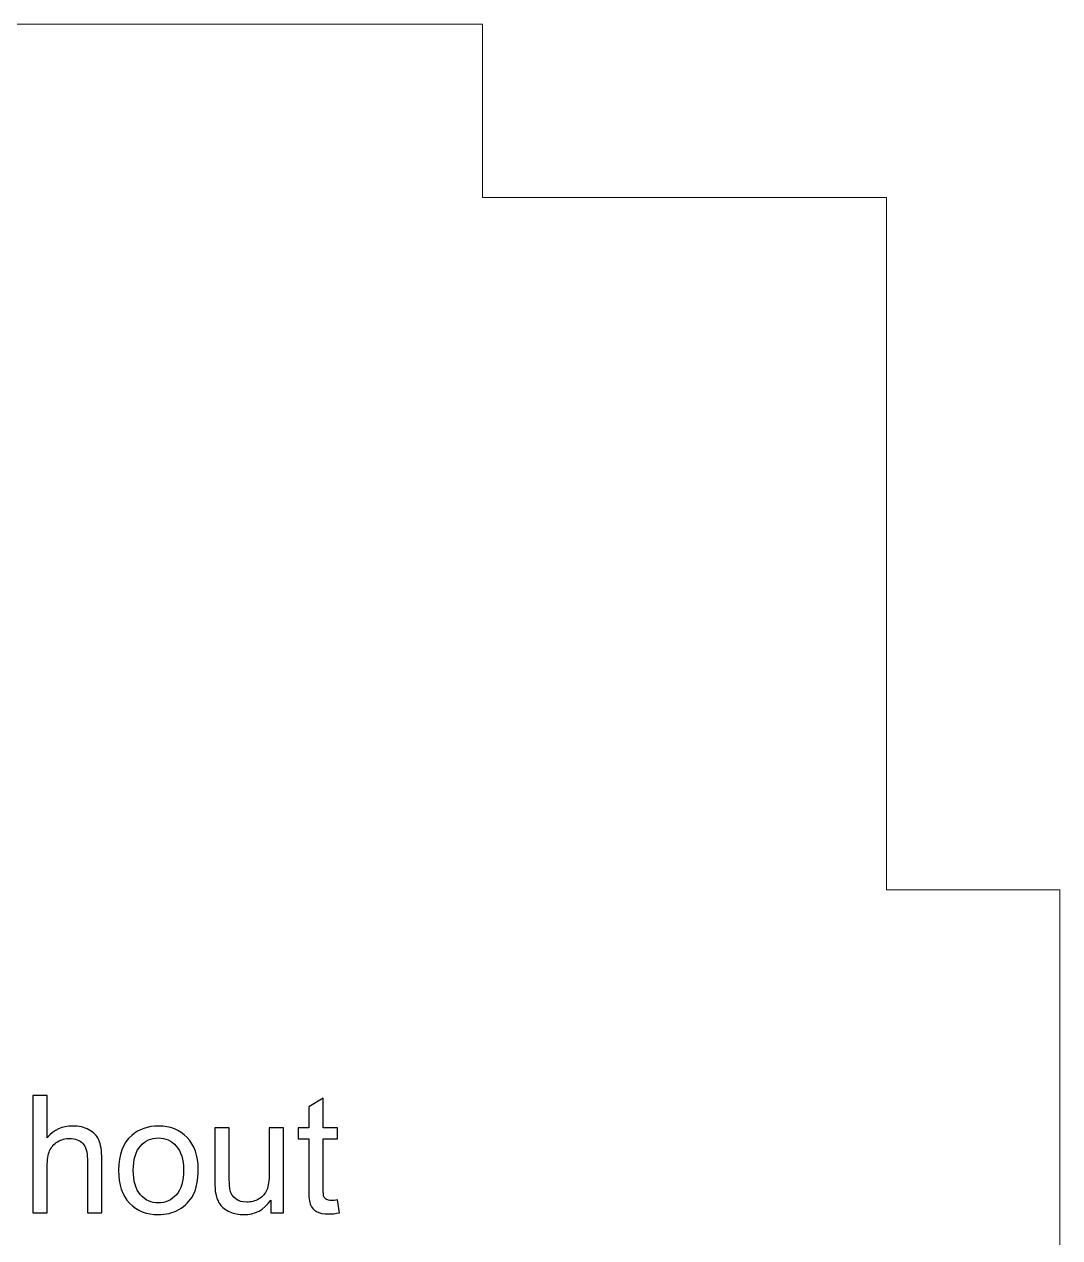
# Model space of a CAD drawing. Header units: centimetres. Extents: x -10.5 to 10.5, y -5.5 to 5.5.
# Drawn here: x 1.69 to 3.467, y -3.534 to -1.451 of the extents above; entities that cross this region are included whole.
import ezdxf

# ---------------------------------------------------------------- set-up
doc = ezdxf.new("R2010")
doc.units = ezdxf.units.CM
doc.header["$MEASUREMENT"] = 0
doc.layers.add('Laag 1', color=7, linetype='Continuous')

msp = doc.modelspace()

# ---------------------------------------------------------------- linework, layer by layer
at = {"layer": 'Laag 1', "color": 1, "lineweight": 9}
for points in [[(2.47642, -1.45126), (2.47642, -1.45126), (1.48585, -1.45126), (1.48585, -1.45126)], [(2.47642, -1.74843), (2.47642, -1.74843), (2.47642, -1.45126), (2.47642, -1.45126)], [(3.16981, -1.74843), (3.16981, -1.74843), (2.47642, -1.74843), (2.47642, -1.74843)], [(3.16981, -2.93711), (3.16981, -2.93711), (3.16981, -1.74843), (3.16981, -1.74843)], [(3.46698, -2.93711), (3.46698, -2.93711), (3.16981, -2.93711), (3.16981, -2.93711)], [(3.46698, -3.92768), (3.46698, -3.92768), (3.46698, -2.93711), (3.46698, -2.93711)]]:
    msp.add_open_spline(points, degree=3, dxfattribs=at)
at = {"layer": 'Laag 1', "color": 6}
for points, knots in [([(1.70478, -3.49171), (1.70478, -3.49171), (1.70478, -3.29031), (1.70478, -3.29031), (1.70478, -3.29031), (1.70478, -3.29031), (1.72953, -3.29031), (1.72953, -3.29031), (1.72953, -3.29031), (1.72953, -3.29031), (1.72953, -3.36279), (1.72953, -3.36279), (1.72953, -3.36279), (1.74101, -3.34933), (1.7555, -3.34263), (1.77303, -3.34263), (1.77303, -3.34263), (1.78377, -3.34263), (1.7931, -3.34474), (1.80107, -3.349), (1.80107, -3.349), (1.80899, -3.35327), (1.81467, -3.35913), (1.81809, -3.36663), (1.81809, -3.36663), (1.82151, -3.37413), (1.8232, -3.38505), (1.8232, -3.39931), (1.8232, -3.39931), (1.8232, -3.39931), (1.8232, -3.49171), (1.8232, -3.49171), (1.8232, -3.49171), (1.8232, -3.49171), (1.79844, -3.49171), (1.79844, -3.49171), (1.79844, -3.49171), (1.79844, -3.49171), (1.79844, -3.3994), (1.79844, -3.3994), (1.79844, -3.3994), (1.79844, -3.38707), (1.79577, -3.37807), (1.79047, -3.37244), (1.79047, -3.37244), (1.78513, -3.36682), (1.77763, -3.364), (1.76788, -3.364), (1.76788, -3.364), (1.76061, -3.364), (1.75377, -3.36588), (1.74734, -3.36968), (1.74734, -3.36968), (1.74092, -3.37347), (1.73637, -3.37863), (1.73361, -3.38515), (1.73361, -3.38515), (1.73089, -3.39162), (1.72953, -3.40057), (1.72953, -3.41201), (1.72953, -3.41201), (1.72953, -3.41201), (1.72953, -3.49171), (1.72953, -3.49171), (1.72953, -3.49171), (1.72953, -3.49171), (1.70478, -3.49171), (1.70478, -3.49171)], [0, 0, 0, 0, 0.0555556, 0.0555556, 0.0555556, 0.0555556, 0.1111111, 0.1111111, 0.1111111, 0.1111111, 0.1666667, 0.1666667, 0.1666667, 0.1666667, 0.2222222, 0.2222222, 0.2222222, 0.2222222, 0.2777778, 0.2777778, 0.2777778, 0.2777778, 0.3333333, 0.3333333, 0.3333333, 0.3333333, 0.3888889, 0.3888889, 0.3888889, 0.3888889, 0.4444444, 0.4444444, 0.4444444, 0.4444444, 0.5, 0.5, 0.5, 0.5, 0.5555556, 0.5555556, 0.5555556, 0.5555556, 0.6111111, 0.6111111, 0.6111111, 0.6111111, 0.6666667, 0.6666667, 0.6666667, 0.6666667, 0.7222222, 0.7222222, 0.7222222, 0.7222222, 0.7777778, 0.7777778, 0.7777778, 0.7777778, 0.8333333, 0.8333333, 0.8333333, 0.8333333, 0.8888889, 0.8888889, 0.8888889, 0.8888889, 1, 1, 1, 1]), ([(2.22782, -3.46963), (2.22782, -3.46963), (2.2312, -3.49148), (2.2312, -3.49148), (2.2312, -3.49148), (2.22426, -3.49293), (2.21802, -3.49368), (2.21258, -3.49368), (2.21258, -3.49368), (2.20363, -3.49368), (2.19669, -3.49227), (2.19172, -3.48941), (2.19172, -3.48941), (2.1868, -3.48655), (2.18333, -3.48285), (2.18131, -3.47821), (2.18131, -3.47821), (2.1793, -3.47357), (2.17831, -3.46382), (2.17831, -3.44895), (2.17831, -3.44895), (2.17831, -3.44895), (2.17831, -3.36485), (2.17831, -3.36485), (2.17831, -3.36485), (2.17831, -3.36485), (2.16003, -3.36485), (2.16003, -3.36485), (2.16003, -3.36485), (2.16003, -3.36485), (2.16003, -3.34572), (2.16003, -3.34572), (2.16003, -3.34572), (2.16003, -3.34572), (2.17831, -3.34572), (2.17831, -3.34572), (2.17831, -3.34572), (2.17831, -3.34572), (2.17831, -3.30962), (2.17831, -3.30962), (2.17831, -3.30962), (2.17831, -3.30962), (2.20307, -3.29476), (2.20307, -3.29476), (2.20307, -3.29476), (2.20307, -3.29476), (2.20307, -3.34572), (2.20307, -3.34572), (2.20307, -3.34572), (2.20307, -3.34572), (2.22782, -3.34572), (2.22782, -3.34572), (2.22782, -3.34572), (2.22782, -3.34572), (2.22782, -3.36485), (2.22782, -3.36485), (2.22782, -3.36485), (2.22782, -3.36485), (2.20307, -3.36485), (2.20307, -3.36485), (2.20307, -3.36485), (2.20307, -3.36485), (2.20307, -3.45036), (2.20307, -3.45036), (2.20307, -3.45036), (2.20307, -3.45744), (2.20349, -3.46199), (2.20438, -3.464), (2.20438, -3.464), (2.20522, -3.46602), (2.20663, -3.46761), (2.2086, -3.46883), (2.2086, -3.46883), (2.21057, -3.47), (2.21338, -3.47061), (2.21704, -3.47061), (2.21704, -3.47061), (2.21976, -3.47061), (2.22337, -3.47029), (2.22782, -3.46963)], [0, 0, 0, 0, 0.047619, 0.047619, 0.047619, 0.047619, 0.0952381, 0.0952381, 0.0952381, 0.0952381, 0.1428571, 0.1428571, 0.1428571, 0.1428571, 0.1904762, 0.1904762, 0.1904762, 0.1904762, 0.2380952, 0.2380952, 0.2380952, 0.2380952, 0.2857143, 0.2857143, 0.2857143, 0.2857143, 0.3333333, 0.3333333, 0.3333333, 0.3333333, 0.3809524, 0.3809524, 0.3809524, 0.3809524, 0.4285714, 0.4285714, 0.4285714, 0.4285714, 0.4761905, 0.4761905, 0.4761905, 0.4761905, 0.5238095, 0.5238095, 0.5238095, 0.5238095, 0.5714286, 0.5714286, 0.5714286, 0.5714286, 0.6190476, 0.6190476, 0.6190476, 0.6190476, 0.6666667, 0.6666667, 0.6666667, 0.6666667, 0.7142857, 0.7142857, 0.7142857, 0.7142857, 0.7619048, 0.7619048, 0.7619048, 0.7619048, 0.8095238, 0.8095238, 0.8095238, 0.8095238, 0.8571429, 0.8571429, 0.8571429, 0.8571429, 0.9047619, 0.9047619, 0.9047619, 0.9047619, 1, 1, 1, 1]), ([(1.85193, -3.41872), (1.85193, -3.39176), (1.85943, -3.37179), (1.87448, -3.3588), (1.87448, -3.3588), (1.887, -3.34802), (1.90233, -3.34263), (1.92038, -3.34263), (1.92038, -3.34263), (1.9404, -3.34263), (1.95681, -3.34919), (1.96956, -3.36232), (1.96956, -3.36232), (1.98226, -3.3754), (1.98864, -3.39354), (1.98864, -3.41665), (1.98864, -3.41665), (1.98864, -3.43541), (1.98583, -3.45013), (1.9802, -3.46086), (1.9802, -3.46086), (1.97458, -3.4716), (1.96637, -3.47994), (1.95559, -3.4859), (1.95559, -3.4859), (1.94485, -3.49185), (1.93308, -3.4948), (1.92038, -3.4948), (1.92038, -3.4948), (1.89994, -3.4948), (1.88344, -3.48829), (1.87083, -3.47521), (1.87083, -3.47521), (1.85821, -3.46213), (1.85193, -3.44328), (1.85193, -3.41872)], [0, 0, 0, 0, 0.1, 0.1, 0.1, 0.1, 0.2, 0.2, 0.2, 0.2, 0.3, 0.3, 0.3, 0.3, 0.4, 0.4, 0.4, 0.4, 0.5, 0.5, 0.5, 0.5, 0.6, 0.6, 0.6, 0.6, 0.7, 0.7, 0.7, 0.7, 0.8, 0.8, 0.8, 0.8, 1, 1, 1, 1]), ([(2.11301, -3.49171), (2.11301, -3.49171), (2.11301, -3.47), (2.11301, -3.47), (2.11301, -3.47), (2.10167, -3.48655), (2.08629, -3.4948), (2.06683, -3.4948), (2.06683, -3.4948), (2.05825, -3.4948), (2.05024, -3.49316), (2.04278, -3.48988), (2.04278, -3.48988), (2.03533, -3.48655), (2.0298, -3.48243), (2.02619, -3.47746), (2.02619, -3.47746), (2.02258, -3.47244), (2.02005, -3.46635), (2.01859, -3.45913), (2.01859, -3.45913), (2.01761, -3.45425), (2.01709, -3.44656), (2.01709, -3.43606), (2.01709, -3.43606), (2.01709, -3.43606), (2.01709, -3.34572), (2.01709, -3.34572), (2.01709, -3.34572), (2.01709, -3.34572), (2.04185, -3.34572), (2.04185, -3.34572), (2.04185, -3.34572), (2.04185, -3.34572), (2.04185, -3.4265), (2.04185, -3.4265), (2.04185, -3.4265), (2.04185, -3.43939), (2.04236, -3.44811), (2.04335, -3.45256), (2.04335, -3.45256), (2.04489, -3.45908), (2.04818, -3.46414), (2.05324, -3.46785), (2.05324, -3.46785), (2.05825, -3.47155), (2.06444, -3.47343), (2.07185, -3.47343), (2.07185, -3.47343), (2.07926, -3.47343), (2.0862, -3.47155), (2.09267, -3.46775), (2.09267, -3.46775), (2.09914, -3.46396), (2.10373, -3.45875), (2.10645, -3.45224), (2.10645, -3.45224), (2.10912, -3.44572), (2.11048, -3.4362), (2.11048, -3.42378), (2.11048, -3.42378), (2.11048, -3.42378), (2.11048, -3.34572), (2.11048, -3.34572), (2.11048, -3.34572), (2.11048, -3.34572), (2.13523, -3.34572), (2.13523, -3.34572), (2.13523, -3.34572), (2.13523, -3.34572), (2.13523, -3.49171), (2.13523, -3.49171), (2.13523, -3.49171), (2.13523, -3.49171), (2.11301, -3.49171), (2.11301, -3.49171)], [0, 0, 0, 0, 0.05, 0.05, 0.05, 0.05, 0.1, 0.1, 0.1, 0.1, 0.15, 0.15, 0.15, 0.15, 0.2, 0.2, 0.2, 0.2, 0.25, 0.25, 0.25, 0.25, 0.3, 0.3, 0.3, 0.3, 0.35, 0.35, 0.35, 0.35, 0.4, 0.4, 0.4, 0.4, 0.45, 0.45, 0.45, 0.45, 0.5, 0.5, 0.5, 0.5, 0.55, 0.55, 0.55, 0.55, 0.6, 0.6, 0.6, 0.6, 0.65, 0.65, 0.65, 0.65, 0.7, 0.7, 0.7, 0.7, 0.75, 0.75, 0.75, 0.75, 0.8, 0.8, 0.8, 0.8, 0.85, 0.85, 0.85, 0.85, 0.9, 0.9, 0.9, 0.9, 1, 1, 1, 1]), ([(1.87725, -3.41876), (1.87725, -3.43742), (1.88133, -3.45139), (1.88948, -3.46063), (1.88948, -3.46063), (1.89769, -3.46991), (1.90796, -3.47455), (1.92038, -3.47455), (1.92038, -3.47455), (1.93266, -3.47455), (1.94288, -3.46991), (1.95109, -3.46058), (1.95109, -3.46058), (1.95924, -3.45125), (1.96332, -3.43705), (1.96332, -3.41797), (1.96332, -3.41797), (1.96332, -3.39996), (1.9592, -3.38632), (1.95099, -3.37708), (1.95099, -3.37708), (1.94279, -3.3678), (1.93257, -3.36316), (1.92038, -3.36316), (1.92038, -3.36316), (1.90796, -3.36316), (1.89769, -3.36775), (1.88948, -3.37699), (1.88948, -3.37699), (1.88133, -3.38623), (1.87725, -3.40015), (1.87725, -3.41876)], [0, 0, 0, 0, 0.1111111, 0.1111111, 0.1111111, 0.1111111, 0.2222222, 0.2222222, 0.2222222, 0.2222222, 0.3333333, 0.3333333, 0.3333333, 0.3333333, 0.4444444, 0.4444444, 0.4444444, 0.4444444, 0.5555556, 0.5555556, 0.5555556, 0.5555556, 0.6666667, 0.6666667, 0.6666667, 0.6666667, 0.7777778, 0.7777778, 0.7777778, 0.7777778, 1, 1, 1, 1])]:
    msp.add_open_spline(points, degree=3, knots=knots, dxfattribs=at)

doc.saveas('drawing.dxf')
